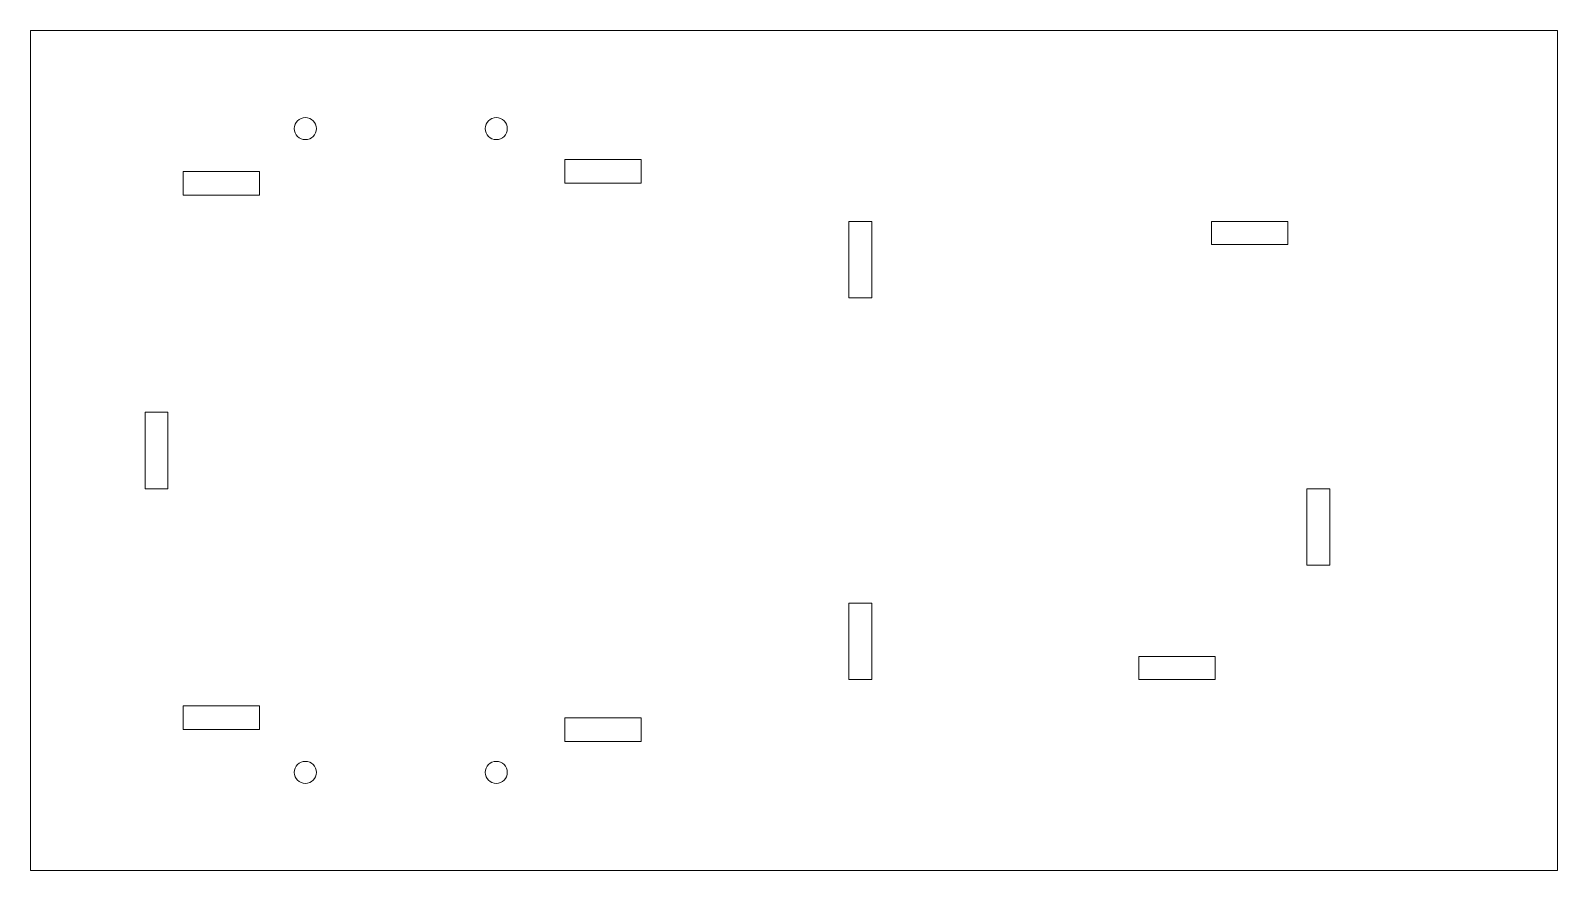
# Model space of a CAD drawing. Header units: millimetres. Extents: x -65 to 135, y -78 to 32.
import ezdxf

# ---------------------------------------------------------------- set-up
doc = ezdxf.new("R2010")
doc.units = ezdxf.units.MM

msp = doc.modelspace()

# ---------------------------------------------------------------- linework, layer by layer
at = {"color": 7, "linetype": 'Continuous', "lineweight": 15}
for p, q in [((134.52, 32.11), (-65.48, 32.11)), ((-65.48, 32.11), (-65.48, -77.89)), ((134.52, -77.89), (134.52, 32.11)), ((4.52, 15.21), (4.52, 12.11)), ((14.52, 15.21), (4.52, 15.21)), ((14.52, 12.11), (14.52, 15.21)), ((-35.48, 13.66), (-45.48, 13.66)), ((-45.48, 13.66), (-45.48, 10.56)), ((-35.48, 10.56), (-35.48, 13.66)), ((4.52, 12.11), (14.52, 12.11)), ((-45.48, 10.56), (-35.48, 10.56)), ((44.7, 7.11), (41.7, 7.11)), ((41.7, 7.11), (41.7, -2.89)), ((44.7, -2.89), (44.7, 7.11)), ((99.22, 7.11), (89.22, 7.11)), ((89.22, 7.11), (89.22, 4.11)), ((99.22, 4.11), (99.22, 7.11)), ((89.22, 4.11), (99.22, 4.11)), ((41.7, -2.89), (44.7, -2.89)), ((-47.48, -17.89), (-50.48, -17.89)), ((-50.48, -17.89), (-50.48, -27.89)), ((-47.48, -27.89), (-47.48, -17.89)), ((-50.48, -27.89), (-47.48, -27.89)), ((101.7, -27.89), (101.7, -37.89)), ((104.7, -27.89), (101.7, -27.89)), ((104.7, -37.89), (104.7, -27.89)), ((101.7, -37.89), (104.7, -37.89)), ((44.7, -42.89), (41.7, -42.89)), ((41.7, -42.89), (41.7, -52.89)), ((44.7, -52.89), (44.7, -42.89)), ((79.7, -49.89), (79.7, -52.89)), ((89.7, -49.89), (79.7, -49.89)), ((89.7, -52.89), (89.7, -49.89)), ((41.7, -52.89), (44.7, -52.89)), ((79.7, -52.89), (89.7, -52.89)), ((-35.48, -56.34), (-45.48, -56.34)), ((-45.48, -56.34), (-45.48, -59.44)), ((-35.48, -59.44), (-35.48, -56.34)), ((14.52, -57.89), (4.52, -57.89)), ((4.52, -57.89), (4.52, -60.99)), ((14.52, -60.99), (14.52, -57.89)), ((-45.48, -59.44), (-35.48, -59.44)), ((4.52, -60.99), (14.52, -60.99)), ((-65.48, -77.89), (134.52, -77.89))]:
    msp.add_line(p, q, dxfattribs=at)
for centre in [(-29.48, 19.27), (-4.48, 19.27), (-29.48, -65.05), (-4.48, -65.05)]:
    msp.add_circle(centre, 1.45, dxfattribs=at)

doc.saveas('drawing.dxf')
